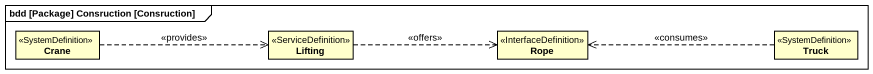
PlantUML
@startuml
mainframe bdd [Package] Consruction [Consruction]
hide circle
hide empty members
class Crane <<SystemDefinition>>
class Lifting <<ServiceDefinition>>
class Rope <<InterfaceDefinition>>
class Truck <<SystemDefinition>>
Crane .right.> Lifting : <<provides>>
Lifting .right.> Rope : <<offers>>
Truck .left.> Rope : <<consumes>>
@enduml
